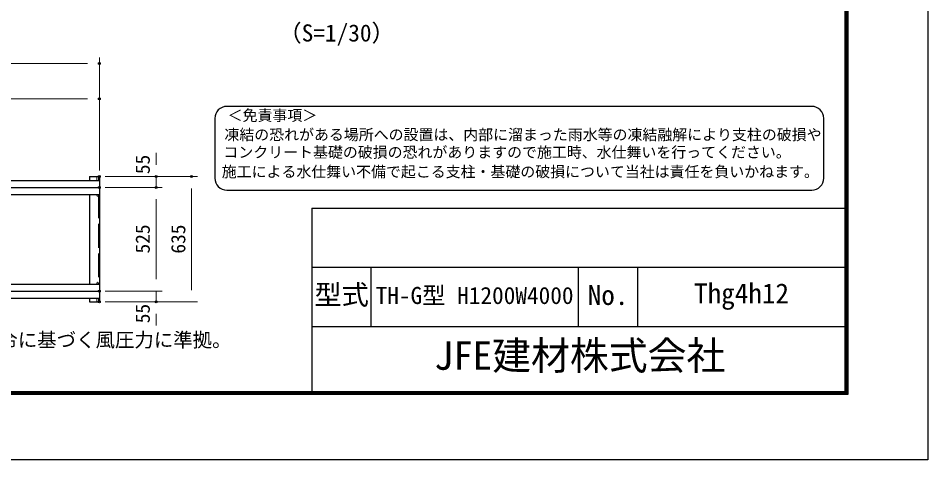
# Model space of a CAD drawing. Units: millimetres, scale not verified. Extents: x -6300 to 6300, y -4455 to 4455.
# Drawn here: x 1693 to 6300, y -4455 to -2219 of the extents above; entities that cross this region are included whole.
import ezdxf
from ezdxf.enums import TextEntityAlignment as Align

# ---------------------------------------------------------------- set-up
doc = ezdxf.new("R2010")
doc.units = ezdxf.units.MM
doc.header["$LTSCALE"] = 20
doc.header["$PDMODE"] = 32
doc.header["$PDSIZE"] = 10
doc.linetypes.add('DASHED', pattern=[7.5, 6, -1.5])
for name, color, linetype, lineweight in [('0-0_D-TTL-TXT', 7, 'Continuous', 25), ('0-1_D-STR1', 1, 'Continuous', 25), ('0-4_D-STR3', 3, 'Continuous', 13), ('0-6_D-STR-DIM', 7, 'Continuous', 13), ('0-C_D-TTL', 7, 'Continuous', 25)]:
    doc.layers.add(name, color=color, linetype=linetype, lineweight=lineweight)
doc.layers.add('0-8_Defpoints', color=8, linetype='Continuous')
doc.styles.add('ＭＳ ゴシック', font='')
doc.styles.get('ＭＳ ゴシック').set_extended_font_data('MS Gothic')

msp = doc.modelspace()

# ---------------------------------------------------------------- linework, layer by layer
at = {"layer": '0-0_D-TTL-TXT', "color": 2}
for p, q in [((5712.49, -2665.3), (2749.56, -2665.3)), ((2688.98, -2725.87), (2688.98, -3028.77)), ((5773.07, -3028.77), (5773.07, -2725.87)), ((2749.56, -3089.34), (5712.49, -3089.34))]:
    msp.add_line(p, q, dxfattribs=at)
for centre, start, end in [((2749.56, -2725.87), 90, 180), ((5712.49, -2725.87), 0, 90), ((2749.56, -3028.77), 180, 270), ((5712.49, -3028.77), 270, 0)]:
    msp.add_arc(centre, 60.58, start, end, dxfattribs=at)
at = {"layer": '0-1_D-STR1'}
for p, q in [((679.21, -3040.11), (2104.21, -3040.11)), ((2054.21, -3020.46), (2054.21, -3040.11)), ((679.21, -3075.46), (2104.21, -3075.46)), ((679.21, -3110.82), (2104.21, -3110.82)), ((2054.21, -3110.82), (2054.21, -3565.11)), ((679.21, -3565.11), (2104.21, -3565.11)), ((679.21, -3600.46), (2104.21, -3600.46)), ((679.21, -3635.82), (2104.21, -3635.82)), ((2054.21, -3635.82), (2054.21, -3655.46)), ((2054.21, -3655.46), (2104.21, -3655.46)), ((2054.21, -3655.46), (2104.21, -3655.46))]:
    msp.add_line(p, q, dxfattribs=at)
at = {"layer": '0-1_D-STR1', "linetype": 'DASHED'}
msp.add_line((2100.21, -3110.82), (2100.21, -3565.11), dxfattribs=at)
at = {"layer": '0-1_D-STR1'}
msp.add_lwpolyline([(2054.21, -3020.46), (2104.21, -3020.46), (2104.21, -3655.46)], dxfattribs=at)
at = {"layer": '0-4_D-STR3'}
for p, q in [((2100.21, -3020.46), (2100.21, -3040.11)), ((2100.21, -3040.11), (2100.21, -3020.46)), ((2091.21, -3115.96), (2091.21, -3110.82)), ((2100.21, -3115.96), (2100.21, -3110.82)), ((2091.21, -3559.96), (2091.21, -3565.11)), ((2100.21, -3559.96), (2100.21, -3565.11)), ((2100.21, -3635.82), (2100.21, -3655.46)), ((2100.21, -3635.82), (2100.21, -3655.46))]:
    msp.add_line(p, q, dxfattribs=at)
for points in [[(2091.21, -3040.11), (2091.21, -3020.46), (2100.21, -3020.46)], [(2091.21, -3635.82), (2091.21, -3655.46), (2100.21, -3655.46)]]:
    msp.add_lwpolyline(points, dxfattribs=at)
for centre in [(2095.71, -3115.96), (2095.71, -3559.96)]:
    msp.add_circle(centre, 4.5, dxfattribs=at)
at = {"layer": '0-6_D-STR-DIM'}
for p, q in [((2104.21, -2990.46), (2104.21, -2417.48)), ((-5235.79, -2447.48), (2044.21, -2447.48)), ((2104.21, -2990.46), (2104.21, -2597.48)), ((-1235.79, -2627.48), (2044.21, -2627.48)), ((2391.56, -2960.46), (2391.56, -2900.46)), ((2134.21, -3020.46), (2421.56, -3020.46)), ((2134.21, -3020.46), (2601.56, -3020.46)), ((2391.56, -3075.46), (2391.56, -3020.46)), ((2134.21, -3075.46), (2421.56, -3075.46)), ((2134.21, -3075.46), (2421.56, -3075.46)), ((2571.56, -3595.46), (2571.56, -3080.46)), ((2391.56, -3540.46), (2391.56, -3135.46)), ((2391.56, -3135.46), (2391.56, -3195.46)), ((2391.56, -3540.46), (2391.56, -3480.46)), ((2134.21, -3600.46), (2421.56, -3600.46)), ((2134.21, -3600.46), (2421.56, -3600.46)), ((2391.56, -3600.46), (2391.56, -3655.46)), ((2134.21, -3655.46), (2601.56, -3655.46)), ((2134.21, -3655.46), (2421.56, -3655.46)), ((2391.56, -3715.46), (2391.56, -3775.46))]:
    msp.add_line(p, q, dxfattribs=at)
at = {"layer": '0-8_Defpoints'}
for p in [(2104.21, -2447.48), (2104.21, -2627.48), (2104.21, -3020.46), (2104.21, -3020.46), (2391.56, -3020.46), (2571.56, -3020.46), (2104.21, -3075.46), (2391.56, -3075.46), (2104.21, -3600.46), (2104.21, -3655.46), (2391.56, -3655.46)]:
    msp.add_point(p, dxfattribs=at)
at = {"layer": '0-C_D-TTL'}
for p, q in [((3180, -3180), (3180, -4110)), ((3180, -3180), (5880, -3180)), ((3180, -3480), (5880, -3480)), ((3480, -3480), (3480, -3780)), ((4530, -3480), (4530, -3780)), ((4830, -3480), (4830, -3780)), ((3180, -3780), (5880, -3780))]:
    msp.add_line(p, q, dxfattribs=at)
at = {"layer": '0-C_D-TTL', "color": 2}
msp.add_lwpolyline([(-6300, 4455), (6300, 4455), (6300, -4455), (-6300, -4455)], close=True, dxfattribs=at)
at = {"layer": '0-C_D-TTL'}
for points in [[(-5895, 4125), (5895, 4125), (5895, -4125), (-5895, -4125)], [(-5891.25, 4121.25), (5891.25, 4121.25), (5891.25, -4121.25), (-5891.25, -4121.25)], [(-5887.5, 4117.5), (5887.5, 4117.5), (5887.5, -4117.5), (-5887.5, -4117.5)], [(-5883.75, 4113.75), (5883.75, 4113.75), (5883.75, -4113.75), (-5883.75, -4113.75)], [(-5880, 4110), (5880, 4110), (5880, -4110), (-5880, -4110)]]:
    msp.add_lwpolyline(points, close=True, dxfattribs=at)

# ---------------------------------------------------------------- texts
at = {"layer": '0-0_D-TTL-TXT', "style": 'ＭＳ ゴシック'}
for s, height, p in [('（S=1/30）', 86.66, (3010.82, -2362.71)), ('＜免責事項＞ \u3000\u3000', 55.43, (2754.05, -2755.17)), ('凍結の恐れがある場所への設置は、内部に溜まった雨水等の凍結融解により支柱の破損や', 55.43, (2737.66, -2852.7)), ('コンクリート基礎の破損の恐れがありますので施工時、水仕舞いを行ってください。', 55.43, (2732.68, -2941.65)), ('施工による水仕舞い不備で起こる支柱・基礎の破損について当社は責任を負いかねます。 ', 55.43, (2724.21, -3040.39)), ('型式', 101, (3193.55, -3699.8)), ('TH-G型 H1200W4000', 86.66, (3503.35, -3692.05)), ('No.', 101, (4577.66, -3701.4)), ('Thg4h12', 101, (5116.22, -3692.87)), ('（設計条件）風荷重：昭和57年改正 建築基準法・同施行令に基づく風圧力に準拠。', 72.14, (-915.91, -3905.4)), ('JFE建材株式会社', 144.3, (3799.04, -4042.43))]:
    msp.add_text(s, height=height, dxfattribs=at).set_placement(p, align=Align.BOTTOM_LEFT)
at = {"layer": '0-6_D-STR-DIM', "style": 'ＭＳ ゴシック'}
for s, p in [('55', (2381.44, -3008.39)), ('525', (2381.44, -3410.3)), ('635', (2561.44, -3410.86)), ('55', (2381.44, -3763.46))]:
    msp.add_text(s, height=72.14, rotation=90, dxfattribs=at).set_placement(p, align=Align.BOTTOM_LEFT)

doc.saveas('drawing.dxf')
